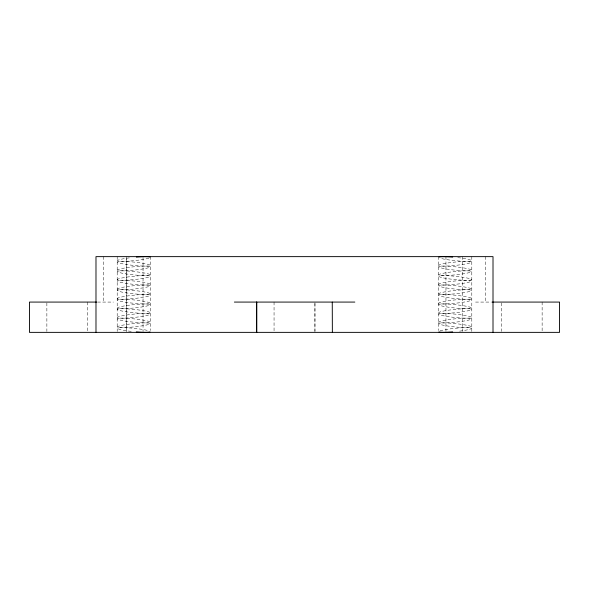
<?xml version="1.0" encoding="UTF-8"?>
<svg xmlns="http://www.w3.org/2000/svg" width="589" height="589" viewBox="0 0 589 589"><rect width="100%" height="100%" fill="white"/><g stroke="black" fill="none" stroke-linecap="round" stroke-linejoin="round"><path stroke-width="0.44" stroke-dasharray="2.94 2.21" d="M97.56 302.076L113.412 302.076M475.588 302.076L491.44 302.076M542.13 302.076L542.13 331.445M501.239 302.989L501.239 331.445M485.248 256.635L485.248 302.076M471.804 256.635L471.804 331.452M462.652 256.635L462.682 331.452M445.954 256.635L445.954 331.452M438.488 256.635L438.488 330.539M274.054 302.076L274.054 331.445M150.512 256.635L150.512 330.539M143.046 257.548L143.046 331.452M126.348 256.635L126.348 331.452L126.318 257.548M117.196 256.635L117.196 331.452M103.76 256.635L103.76 302.076M87.761 302.076L87.761 331.445M46.87 302.989L46.87 331.445M148.899 258.137A16.47 1.671 -5.9 0 1 120.929 261.354A16.47 1.671 -5.9 0 1 131.17 257.621M131.237 331.379A16.47 1.671 5.9 0 1 120.995 327.646A16.47 1.671 5.9 0 1 148.965 330.863M457.763 257.614A16.47 1.671 5.9 0 1 468.005 261.347A16.47 1.671 5.9 0 1 440.035 258.137M440.035 330.863A16.47 1.671 -5.9 0 1 468.005 327.646A16.47 1.671 -5.9 0 1 457.763 331.379M314.946 331.445L314.946 302.076L314.946 331.445M125.258 289.7A16.47 1.671 -5.9 0 0 150.202 285.783A16.47 1.671 -5.9 0 0 126.009 286.718A16.47 1.671 -5.9 0 0 125.258 289.7M125.258 280.239A16.47 1.671 -5.9 0 0 150.202 276.322A16.47 1.671 -5.9 0 0 126.009 277.25A16.47 1.671 -5.9 0 0 125.258 280.239M125.118 273.745A16.47 1.671 5.9 0 0 150.202 274.923A16.47 1.671 5.9 0 0 126.149 270.94A16.47 1.671 5.9 0 0 125.118 273.745M125.118 264.277A16.47 1.671 5.9 0 0 150.202 265.462A16.47 1.671 5.9 0 0 126.149 261.479A16.47 1.671 5.9 0 0 125.118 264.277M125.118 283.213A16.47 1.671 5.9 0 0 150.202 284.391A16.47 1.671 5.9 0 0 126.149 280.408A16.47 1.671 5.9 0 0 125.118 283.213M125.258 270.771A16.47 1.671 -5.9 0 0 150.202 266.854A16.47 1.671 -5.9 0 0 126.009 267.789A16.47 1.671 -5.9 0 0 125.258 270.771M125.118 292.674A16.47 1.671 5.9 0 0 150.202 293.852A16.47 1.671 5.9 0 0 126.149 289.869A16.47 1.671 5.9 0 0 125.118 292.674M125.258 299.168A16.47 1.671 -5.9 0 0 150.202 295.251A16.47 1.671 -5.9 0 0 126.009 296.186A16.47 1.671 -5.9 0 0 125.258 299.168M125.258 327.558A16.47 1.671 -5.9 0 0 150.202 323.641A16.47 1.671 -5.9 0 0 126.009 324.576A16.47 1.671 -5.9 0 0 125.258 327.558M125.258 318.097A16.47 1.671 -5.9 0 0 150.202 314.18A16.47 1.671 -5.9 0 0 126.009 315.115A16.47 1.671 -5.9 0 0 125.258 318.097M125.118 311.603A16.47 1.671 5.9 0 0 150.202 312.781A16.47 1.671 5.9 0 0 126.149 308.798A16.47 1.671 5.9 0 0 125.118 311.603M125.118 302.142A16.47 1.671 5.9 0 0 150.202 303.32A16.47 1.671 5.9 0 0 126.149 299.337A16.47 1.671 5.9 0 0 125.118 302.142M125.118 321.071A16.47 1.671 5.9 0 0 150.202 322.249A16.47 1.671 5.9 0 0 126.149 318.266A16.47 1.671 5.9 0 0 125.118 321.071M125.258 308.629A16.47 1.671 -5.9 0 0 150.202 304.712A16.47 1.671 -5.9 0 0 126.009 305.647A16.47 1.671 -5.9 0 0 125.258 308.629M446.41 287.94A16.47 1.671 5.9 0 0 471.487 289.118A16.47 1.671 5.9 0 0 447.434 285.135A16.47 1.671 5.9 0 0 446.41 287.94M443.532 277.934A16.47 1.671 5.9 0 0 466.672 280.298A16.47 1.671 5.9 0 0 466.76 277.934A16.47 1.671 5.9 0 0 443.62 275.571A16.47 1.671 5.9 0 0 443.532 277.934M446.543 275.505A16.47 1.671 -5.9 0 0 471.494 271.588A16.47 1.671 -5.9 0 0 447.294 272.523A16.47 1.671 -5.9 0 0 446.543 275.505M446.543 266.044A16.47 1.671 -5.9 0 0 471.494 262.12A16.47 1.671 -5.9 0 0 447.294 263.055A16.47 1.671 -5.9 0 0 446.543 266.044M446.543 284.973A16.47 1.671 -5.9 0 0 471.494 281.056A16.47 1.671 -5.9 0 0 447.294 281.984A16.47 1.671 -5.9 0 0 446.543 284.973M446.41 269.011A16.47 1.671 5.9 0 0 471.487 270.189A16.47 1.671 5.9 0 0 447.434 266.206A16.47 1.671 5.9 0 0 446.41 269.011M446.543 294.434A16.47 1.671 -5.9 0 0 471.494 290.517A16.47 1.671 -5.9 0 0 447.294 291.452A16.47 1.671 -5.9 0 0 446.543 294.434M446.41 297.408A16.47 1.671 5.9 0 0 471.487 298.586A16.47 1.671 5.9 0 0 447.434 294.603A16.47 1.671 5.9 0 0 446.41 297.408M446.41 325.798A16.47 1.671 5.9 0 0 471.487 326.983A16.47 1.671 5.9 0 0 447.434 323A16.47 1.671 5.9 0 0 446.41 325.798M446.41 316.337A16.47 1.671 5.9 0 0 471.487 317.515A16.47 1.671 5.9 0 0 447.434 313.532A16.47 1.671 5.9 0 0 446.41 316.337M446.543 313.363A16.47 1.671 -5.9 0 0 471.494 309.446A16.47 1.671 -5.9 0 0 447.294 310.381A16.47 1.671 -5.9 0 0 446.543 313.363M446.543 303.902A16.47 1.671 -5.9 0 0 471.494 299.985A16.47 1.671 -5.9 0 0 447.294 300.913A16.47 1.671 -5.9 0 0 446.543 303.902M446.543 322.831A16.47 1.671 -5.9 0 0 471.494 318.914A16.47 1.671 -5.9 0 0 447.294 319.842A16.47 1.671 -5.9 0 0 446.543 322.831M446.41 306.869A16.47 1.671 5.9 0 0 471.487 308.054A16.47 1.671 5.9 0 0 447.434 304.064A16.47 1.671 5.9 0 0 446.41 306.869"/><path stroke-width="0.88" d="M96.677 302.076L29.45 302.076L29.45 332.365L559.55 332.365L559.55 302.076L492.323 302.076M234.37 302.076L354.828 302.076M493.008 332.365L493.015 256.635L95.985 256.635L95.985 332.365M332.262 302.076L332.365 332.365M256.738 302.076L256.73 332.365M256.627 302.076L256.627 332.365M136.353 257.099A16.47 1.671 -5.9 0 1 150.062 257.099M149.996 331.901A16.47 1.671 5.9 0 1 136.287 331.901M439.004 257.099A16.47 1.671 5.9 0 1 452.713 257.099M452.646 331.901A16.47 1.671 -5.9 0 1 438.938 331.901"/></g></svg>
